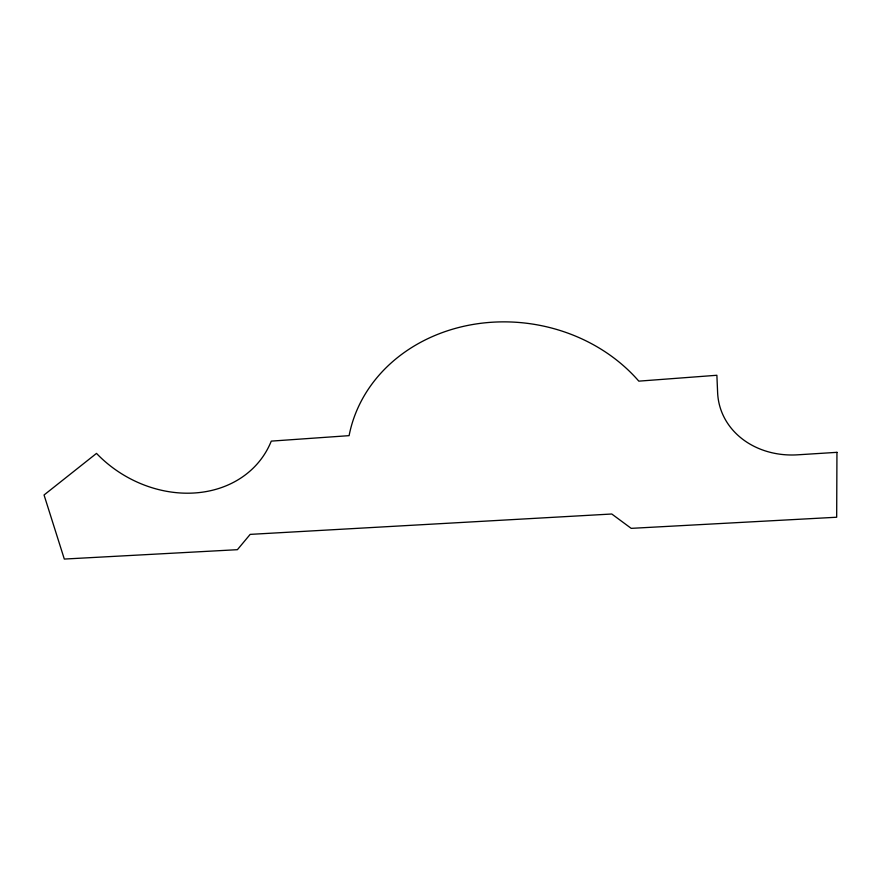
<?xml version="1.0" encoding="UTF-8"?>
<svg xmlns="http://www.w3.org/2000/svg" width="881" height="881" viewBox="0 0 881 881"><rect width="100%" height="100%" fill="white"/><g stroke="black" fill="none" stroke-linecap="round" stroke-linejoin="round"><path stroke-width="1.32" d="M836.95 452.338L836.675 517.235L631.214 528.358L611.777 514.008L250.171 534.382L237.396 549.689L64.313 559.061L44.05 494.99L96.503 453.396A110.819 93.111 31.9 0 0 271.271 441.117L349.096 435.655A163.723 142.48 8 0 1 469.98 325.001A163.723 142.48 8 0 1 638.813 381.143L716.881 375.273L717.619 392.607A80.887 69.357 -14.3 0 0 797.69 454.816L836.95 452.338"/></g></svg>
